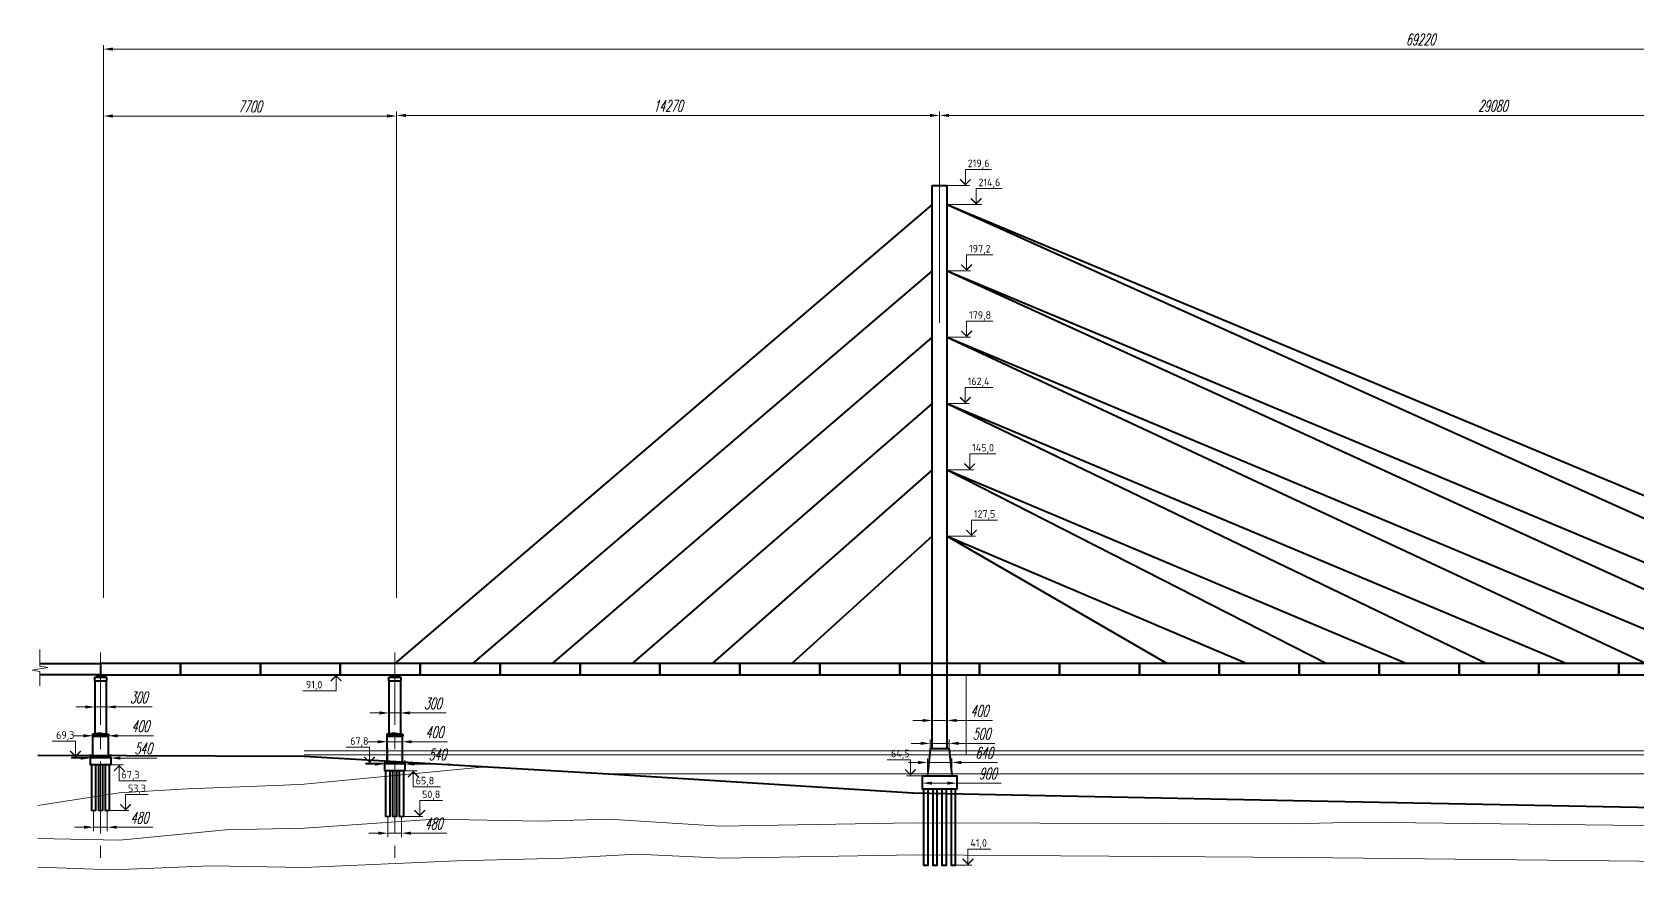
# Model space of a CAD drawing. Header units: millimetres. Extents: x 82 to 1107, y 39 to 638.
# Drawn here: x 82.5 to 504, y 417.5 to 637.6 of the extents above; entities that cross this region are included whole.
import ezdxf

# ---------------------------------------------------------------- set-up
doc = ezdxf.new("R2010")
doc.units = ezdxf.units.MM
doc.linetypes.add('CENTER2', pattern=[28.575, 19.05, -3.175, 3.175, -3.175])
for name, color, linetype, lineweight in [('2', 7, 'Continuous', 15), ('axis', 40, 'CENTER2', 20), ('dim', 4, 'Continuous', 25), ('elevation', 250, 'Continuous', 40)]:
    doc.layers.add(name, color=color, linetype=linetype, lineweight=lineweight)
doc.layers.add('const', color=251, linetype='Continuous', lineweight=0, plot=False)
doc.layers.add('water level', color=7, linetype='Continuous', lineweight=9, true_color=0x2099df)
doc.styles.add('GOST-2.304_Type-B', font='')
doc.styles.add('text-razm', font='simplex.shx', dxfattribs={"width": 0.6, "oblique": 15})
doc.styles.get('GOST-2.304_Type-B').set_extended_font_data('GOST Common')
doc.dimstyles.new('razm-001', dxfattribs={"dimtxt": 3, "dimasz": 2.5, "dimexe": 1, "dimexo": 0, "dimgap": 1, "dimtad": 1, "dimdec": 0, "dimlfac": 100, "dimzin": 1, "dimtxsty": 'text-razm', "dimcen": 2.5, "dimclrd": 256, "dimclre": 256, "dimclrt": 7, "dimaunit": 1, "dimadec": 0, "dimazin": 2, "dimtfac": 1, "dimtdec": 0, "dimtmove": 0, "dimatfit": 3, "dimfxl": 1, "dimlwd": 20, "dimlwe": 20, "dimarcsym": 0})

# ---------------------------------------------------------------- blocks, each defined once
blk = doc.blocks.new('*D24')
at = {"layer": 'Defpoints', "color": 0, "transparency": 16777216}
for p in [(316.5, 440.5), (325.5, 440.5), (325.5, 440.29)]:
    blk.add_point(p, dxfattribs=at)
at = {"layer": 'dim', "lineweight": 20, "transparency": 16777216}
for p, q in [((316.5, 440.5), (316.5, 439.29)), ((319, 440.29), (323, 440.29)), ((325.5, 440.5), (325.5, 439.29)), ((325.5, 440.29), (337.15, 440.29))]:
    blk.add_line(p, q, dxfattribs=at)
at = {"layer": 'dim', "transparency": 16777216}
for points in [[(319, 440.7), (319, 439.87), (316.5, 440.29)], [(323, 440.7), (323, 439.87), (325.5, 440.29)]]:
    blk.add_solid(points, dxfattribs=at)
at = {"layer": 'dim', "color": 7, "transparency": 16777216, "insert": (333.65, 442.79), "char_height": 3, "attachment_point": 5, "style": 'text-razm'}
blk.add_mtext('900', dxfattribs=at)
blk = doc.blocks.new('*D25')
at = {"layer": 'Defpoints', "color": 0, "transparency": 16777216}
for p in [(319, 455.52), (323, 456.77), (323, 455.52)]:
    blk.add_point(p, dxfattribs=at)
at = {"layer": 'dim', "lineweight": 20, "transparency": 16777216}
for p, q in [((316.5, 456.77), (314, 456.77)), ((319, 455.52), (319, 457.77)), ((319, 456.77), (323, 456.77)), ((323, 455.52), (323, 457.77)), ((325.5, 456.77), (334.92, 456.77))]:
    blk.add_line(p, q, dxfattribs=at)
at = {"layer": 'dim', "transparency": 16777216}
for points in [[(316.5, 457.18), (316.5, 456.35), (319, 456.77)], [(325.5, 457.18), (325.5, 456.35), (323, 456.77)]]:
    blk.add_solid(points, dxfattribs=at)
at = {"layer": 'dim', "color": 7, "transparency": 16777216, "insert": (331.46, 459.27), "char_height": 3, "attachment_point": 5, "style": 'text-razm'}
blk.add_mtext('400', dxfattribs=at)
blk = doc.blocks.new('*D26')
at = {"layer": 'Defpoints', "color": 0, "transparency": 16777216}
for p in [(318.5, 449.27), (323.5, 450.74), (323.5, 449.27)]:
    blk.add_point(p, dxfattribs=at)
at = {"layer": 'dim', "lineweight": 20, "transparency": 16777216}
for p, q in [((318.5, 449.27), (318.5, 451.74)), ((323.5, 449.27), (323.5, 451.74)), ((316, 450.74), (313.5, 450.74)), ((318.5, 450.74), (323.5, 450.74)), ((326, 450.74), (335.54, 450.74))]:
    blk.add_line(p, q, dxfattribs=at)
at = {"layer": 'dim', "transparency": 16777216}
for points in [[(316, 451.16), (316, 450.32), (318.5, 450.74)], [(326, 451.16), (326, 450.32), (323.5, 450.74)]]:
    blk.add_solid(points, dxfattribs=at)
at = {"layer": 'dim', "color": 7, "transparency": 16777216, "insert": (332.02, 453.24), "char_height": 3, "attachment_point": 5, "style": 'text-razm'}
blk.add_mtext('500', dxfattribs=at)
blk = doc.blocks.new('*D27')
at = {"layer": 'Defpoints', "color": 0, "transparency": 16777216}
for p in [(317.8, 442.75), (324.2, 445.72), (324.2, 442.75)]:
    blk.add_point(p, dxfattribs=at)
at = {"layer": 'dim', "lineweight": 20, "transparency": 16777216}
for p, q in [((315.3, 445.72), (312.8, 445.72)), ((317.8, 442.75), (317.8, 446.72)), ((317.8, 445.72), (324.2, 445.72)), ((324.2, 442.75), (324.2, 446.72)), ((326.7, 445.72), (336.19, 445.72))]:
    blk.add_line(p, q, dxfattribs=at)
at = {"layer": 'dim', "transparency": 16777216}
for points in [[(315.3, 446.13), (315.3, 445.3), (317.8, 445.72)], [(326.7, 446.13), (326.7, 445.3), (324.2, 445.72)]]:
    blk.add_solid(points, dxfattribs=at)
at = {"layer": 'dim', "color": 7, "transparency": 16777216, "insert": (332.69, 448.22), "char_height": 3, "attachment_point": 5, "style": 'text-razm'}
blk.add_mtext('640', dxfattribs=at)
blk = doc.blocks.new('*D28')
at = {"layer": 'Defpoints', "color": 0, "transparency": 16777216}
for p in [(611.8, 615.74), (321, 597.32), (611.8, 471.75)]:
    blk.add_point(p, dxfattribs=at)
at = {"layer": 'dim', "lineweight": 20, "transparency": 16777216}
for p, q in [((321, 597.32), (321, 616.74)), ((323.5, 615.74), (609.3, 615.74)), ((611.8, 471.75), (611.8, 616.74))]:
    blk.add_line(p, q, dxfattribs=at)
at = {"layer": 'dim', "transparency": 16777216}
for points in [[(323.5, 616.16), (323.5, 615.32), (321, 615.74)], [(609.3, 616.16), (609.3, 615.32), (611.8, 615.74)]]:
    blk.add_solid(points, dxfattribs=at)
at = {"layer": 'dim', "color": 7, "transparency": 16777216, "insert": (466.4, 618.24), "char_height": 3, "attachment_point": 5, "style": 'text-razm'}
blk.add_mtext('29080', dxfattribs=at)
blk = doc.blocks.new('*D31')
at = {"layer": 'Defpoints', "color": 0, "transparency": 16777216}
for p in [(321, 615.74), (321, 561.22), (178.29, 489.17)]:
    blk.add_point(p, dxfattribs=at)
at = {"layer": 'dim', "lineweight": 20, "transparency": 16777216}
for p, q in [((178.29, 489.17), (178.29, 616.74)), ((180.79, 615.74), (318.5, 615.74)), ((321, 561.22), (321, 616.74))]:
    blk.add_line(p, q, dxfattribs=at)
at = {"layer": 'dim', "transparency": 16777216}
for points in [[(180.79, 616.16), (180.79, 615.32), (178.29, 615.74)], [(318.5, 616.16), (318.5, 615.32), (321, 615.74)]]:
    blk.add_solid(points, dxfattribs=at)
at = {"layer": 'dim', "color": 7, "transparency": 16777216, "insert": (249.64, 618.24), "char_height": 3, "attachment_point": 5, "style": 'text-razm'}
blk.add_mtext('14270', dxfattribs=at)
blk = doc.blocks.new('*D32')
at = {"layer": 'Defpoints', "color": 0, "transparency": 16777216}
for p in [(178.29, 615.59), (101.29, 489.02), (178.29, 489.02)]:
    blk.add_point(p, dxfattribs=at)
at = {"layer": 'dim', "lineweight": 20, "transparency": 16777216}
for p, q in [((101.29, 489.02), (101.29, 616.59)), ((103.79, 615.59), (175.79, 615.59)), ((178.29, 489.02), (178.29, 616.59))]:
    blk.add_line(p, q, dxfattribs=at)
at = {"layer": 'dim', "transparency": 16777216}
for points in [[(103.79, 616.01), (103.79, 615.17), (101.29, 615.59)], [(175.79, 616.01), (175.79, 615.17), (178.29, 615.59)]]:
    blk.add_solid(points, dxfattribs=at)
at = {"layer": 'dim', "color": 7, "transparency": 16777216, "insert": (139.79, 618.09), "char_height": 3, "attachment_point": 5, "style": 'text-razm'}
blk.add_mtext('7700', dxfattribs=at)
blk = doc.blocks.new('*D33')
at = {"layer": 'Defpoints', "color": 0, "transparency": 16777216}
for p in [(793.5, 633.18), (101.29, 489.02), (793.5, 489.17)]:
    blk.add_point(p, dxfattribs=at)
at = {"layer": 'dim', "lineweight": 20, "transparency": 16777216}
for p, q in [((101.29, 489.02), (101.29, 634.18)), ((103.79, 633.18), (791, 633.18)), ((793.5, 489.17), (793.5, 634.18))]:
    blk.add_line(p, q, dxfattribs=at)
at = {"layer": 'dim', "transparency": 16777216}
for points in [[(103.79, 633.6), (103.79, 632.76), (101.29, 633.18)], [(791, 633.6), (791, 632.76), (793.5, 633.18)]]:
    blk.add_solid(points, dxfattribs=at)
at = {"layer": 'dim', "color": 7, "transparency": 16777216, "insert": (447.39, 635.68), "char_height": 3, "attachment_point": 5, "style": 'text-razm'}
blk.add_mtext('69220', dxfattribs=at)
blk = doc.blocks.new('*D35')
at = {"layer": 'Defpoints', "color": 0, "transparency": 16777216}
for p in [(99, 459.74), (102, 460.3), (102, 459.74)]:
    blk.add_point(p, dxfattribs=at)
at = {"layer": 'dim', "lineweight": 20, "transparency": 16777216}
for p, q in [((96.5, 460.3), (94, 460.3)), ((99, 459.74), (99, 461.3)), ((99, 460.3), (102, 460.3)), ((102, 459.74), (102, 461.3)), ((104.5, 460.3), (114.04, 460.3))]:
    blk.add_line(p, q, dxfattribs=at)
at = {"layer": 'dim', "transparency": 16777216}
for points in [[(96.5, 460.72), (96.5, 459.89), (99, 460.3)], [(104.5, 460.72), (104.5, 459.89), (102, 460.3)]]:
    blk.add_solid(points, dxfattribs=at)
at = {"layer": 'dim', "color": 7, "transparency": 16777216, "insert": (110.52, 462.8), "char_height": 3, "attachment_point": 5, "style": 'text-razm'}
blk.add_mtext('300', dxfattribs=at)
blk = doc.blocks.new('*D36')
at = {"layer": 'Defpoints', "color": 0, "transparency": 16777216}
for p in [(98.5, 452.95), (102.5, 452.81), (102.5, 452.73)]:
    blk.add_point(p, dxfattribs=at)
at = {"layer": 'dim', "lineweight": 20, "transparency": 16777216}
for p, q in [((96, 452.73), (93.5, 452.73)), ((98.5, 452.95), (98.5, 451.73)), ((98.5, 452.73), (102.5, 452.73)), ((102.5, 452.81), (102.5, 451.73)), ((105, 452.73), (114.42, 452.73))]:
    blk.add_line(p, q, dxfattribs=at)
at = {"layer": 'dim', "transparency": 16777216}
for points in [[(96, 453.15), (96, 452.31), (98.5, 452.73)], [(105, 453.15), (105, 452.31), (102.5, 452.73)]]:
    blk.add_solid(points, dxfattribs=at)
at = {"layer": 'dim', "color": 7, "transparency": 16777216, "insert": (110.96, 455.23), "char_height": 3, "attachment_point": 5, "style": 'text-razm'}
blk.add_mtext('400', dxfattribs=at)
blk = doc.blocks.new('*D37')
at = {"layer": 'Defpoints', "color": 0, "transparency": 16777216}
for p in [(103.2, 446.87), (97.8, 445.08), (103.2, 446.08)]:
    blk.add_point(p, dxfattribs=at)
at = {"layer": 'dim', "lineweight": 20, "transparency": 16777216}
for p, q in [((95.3, 446.87), (92.8, 446.87)), ((97.8, 445.08), (97.8, 447.87)), ((97.8, 446.87), (103.2, 446.87)), ((103.2, 446.08), (103.2, 447.87)), ((105.7, 446.87), (115.24, 446.87))]:
    blk.add_line(p, q, dxfattribs=at)
at = {"layer": 'dim', "transparency": 16777216}
for points in [[(95.3, 447.28), (95.3, 446.45), (97.8, 446.87)], [(105.7, 447.28), (105.7, 446.45), (103.2, 446.87)]]:
    blk.add_solid(points, dxfattribs=at)
at = {"layer": 'dim', "color": 7, "transparency": 16777216, "insert": (111.72, 449.37), "char_height": 3, "attachment_point": 5, "style": 'text-razm'}
blk.add_mtext('540', dxfattribs=at)
blk = doc.blocks.new('*D38')
at = {"layer": 'Defpoints', "color": 0, "transparency": 16777216}
for p in [(98.67, 433), (102.27, 433), (102.27, 428.7)]:
    blk.add_point(p, dxfattribs=at)
at = {"layer": 'dim', "lineweight": 20, "transparency": 16777216}
for p, q in [((98.67, 433), (98.67, 427.7)), ((102.27, 433), (102.27, 427.7)), ((96.17, 428.7), (93.67, 428.7)), ((98.67, 428.7), (102.27, 428.7)), ((104.77, 428.7), (114.2, 428.7))]:
    blk.add_line(p, q, dxfattribs=at)
at = {"layer": 'dim', "transparency": 16777216}
for points in [[(96.17, 429.12), (96.17, 428.29), (98.67, 428.7)], [(104.77, 429.12), (104.77, 428.29), (102.27, 428.7)]]:
    blk.add_solid(points, dxfattribs=at)
at = {"layer": 'dim', "color": 7, "transparency": 16777216, "insert": (110.74, 431.2), "char_height": 3, "attachment_point": 5, "style": 'text-razm'}
blk.add_mtext('480', dxfattribs=at)
blk = doc.blocks.new('*D39')
at = {"layer": 'Defpoints', "color": 0, "transparency": 16777216}
for p in [(176.29, 458.17), (179.29, 458.73), (179.29, 458.17)]:
    blk.add_point(p, dxfattribs=at)
at = {"layer": 'dim', "lineweight": 20, "transparency": 16777216}
for p, q in [((176.29, 458.17), (176.29, 459.73)), ((179.29, 458.17), (179.29, 459.73)), ((173.79, 458.73), (171.29, 458.73)), ((176.29, 458.73), (179.29, 458.73)), ((181.79, 458.73), (191.33, 458.73))]:
    blk.add_line(p, q, dxfattribs=at)
at = {"layer": 'dim', "transparency": 16777216}
for points in [[(173.79, 459.15), (173.79, 458.32), (176.29, 458.73)], [(181.79, 459.15), (181.79, 458.32), (179.29, 458.73)]]:
    blk.add_solid(points, dxfattribs=at)
at = {"layer": 'dim', "color": 7, "transparency": 16777216, "insert": (187.81, 461.23), "char_height": 3, "attachment_point": 5, "style": 'text-razm'}
blk.add_mtext('300', dxfattribs=at)
blk = doc.blocks.new('*D40')
at = {"layer": 'Defpoints', "color": 0, "transparency": 16777216}
for p in [(175.79, 451.38), (179.79, 451.24), (179.79, 451.16)]:
    blk.add_point(p, dxfattribs=at)
at = {"layer": 'dim', "lineweight": 20, "transparency": 16777216}
for p, q in [((173.29, 451.16), (170.79, 451.16)), ((175.79, 451.38), (175.79, 450.16)), ((175.79, 451.16), (179.79, 451.16)), ((179.79, 451.24), (179.79, 450.16)), ((182.29, 451.16), (191.71, 451.16))]:
    blk.add_line(p, q, dxfattribs=at)
at = {"layer": 'dim', "transparency": 16777216}
for points in [[(173.29, 451.58), (173.29, 450.74), (175.79, 451.16)], [(182.29, 451.58), (182.29, 450.74), (179.79, 451.16)]]:
    blk.add_solid(points, dxfattribs=at)
at = {"layer": 'dim', "color": 7, "transparency": 16777216, "insert": (188.25, 453.66), "char_height": 3, "attachment_point": 5, "style": 'text-razm'}
blk.add_mtext('400', dxfattribs=at)
blk = doc.blocks.new('*D41')
at = {"layer": 'Defpoints', "color": 0, "transparency": 16777216}
for p in [(175.09, 443.51), (180.49, 445.3), (180.49, 444.51)]:
    blk.add_point(p, dxfattribs=at)
at = {"layer": 'dim', "lineweight": 20, "transparency": 16777216}
for p, q in [((172.59, 445.3), (170.09, 445.3)), ((175.09, 443.51), (175.09, 446.3)), ((175.09, 445.3), (180.49, 445.3)), ((180.49, 444.51), (180.49, 446.3)), ((182.99, 445.3), (192.53, 445.3))]:
    blk.add_line(p, q, dxfattribs=at)
at = {"layer": 'dim', "transparency": 16777216}
for points in [[(172.59, 445.71), (172.59, 444.88), (175.09, 445.3)], [(182.99, 445.71), (182.99, 444.88), (180.49, 445.3)]]:
    blk.add_solid(points, dxfattribs=at)
at = {"layer": 'dim', "color": 7, "transparency": 16777216, "insert": (189.01, 447.8), "char_height": 3, "attachment_point": 5, "style": 'text-razm'}
blk.add_mtext('540', dxfattribs=at)
blk = doc.blocks.new('*D42')
at = {"layer": 'Defpoints', "color": 0, "transparency": 16777216}
for p in [(175.96, 431.43), (179.56, 431.43), (179.56, 427.13)]:
    blk.add_point(p, dxfattribs=at)
at = {"layer": 'dim', "lineweight": 20, "transparency": 16777216}
for p, q in [((175.96, 431.43), (175.96, 426.13)), ((179.56, 431.43), (179.56, 426.13)), ((173.46, 427.13), (170.96, 427.13)), ((175.96, 427.13), (179.56, 427.13)), ((182.06, 427.13), (191.49, 427.13))]:
    blk.add_line(p, q, dxfattribs=at)
at = {"layer": 'dim', "transparency": 16777216}
for points in [[(173.46, 427.55), (173.46, 426.72), (175.96, 427.13)], [(182.06, 427.55), (182.06, 426.72), (179.56, 427.13)]]:
    blk.add_solid(points, dxfattribs=at)
at = {"layer": 'dim', "color": 7, "transparency": 16777216, "insert": (188.03, 429.63), "char_height": 3, "attachment_point": 5, "style": 'text-razm'}
blk.add_mtext('480', dxfattribs=at)

msp = doc.modelspace()

# ---------------------------------------------------------------- linework, layer by layer
at = {"layer": '2', "linetype": 'Continuous'}
for p, q in [((327.76, 597.318), (327.76, 601.518)), ((327.76, 601.518), (334.603, 601.518)), ((322.997, 597.318), (328.81, 597.318)), ((330.583, 596.518), (337.426, 596.518)), ((330.583, 592.318), (330.583, 596.518)), ((322.997, 592.318), (332.072, 592.318)), ((328.098, 574.892), (328.098, 579.092)), ((328.098, 579.092), (334.94, 579.092)), ((322.997, 574.892), (329.148, 574.892)), ((328.098, 557.466), (328.098, 561.666)), ((328.098, 561.666), (334.94, 561.666)), ((322.997, 557.466), (329.148, 557.466)), ((327.749, 540.04), (327.749, 544.24)), ((327.749, 544.24), (334.941, 544.24)), ((322.997, 540.04), (328.799, 540.04)), ((328.91, 522.614), (328.91, 526.814)), ((328.91, 526.814), (335.752, 526.814)), ((322.997, 522.614), (329.96, 522.614)), ((329.372, 505.188), (329.372, 509.388)), ((329.372, 509.388), (336.214, 509.388)), ((322.997, 505.188), (330.422, 505.188)), ((162.408, 468.746), (162.408, 464.546)), ((162.408, 464.546), (153.665, 464.546)), ((93.899, 451.286), (87.756, 451.286)), ((93.899, 447.086), (93.899, 451.286)), ((97.89, 447.086), (92.849, 447.086)), ((171.19, 449.715), (165.047, 449.715)), ((171.19, 445.515), (171.19, 449.715)), ((103.197, 445.084), (106.435, 445.084)), ((105.385, 445.084), (105.385, 440.884)), ((175.182, 445.515), (170.14, 445.515)), ((180.488, 443.514), (183.727, 443.514)), ((182.677, 443.514), (182.677, 439.314)), ((313.32, 446.446), (307.178, 446.446)), ((313.32, 442.246), (313.32, 446.446)), ((112.539, 440.884), (105.385, 440.884)), ((189.83, 439.314), (182.677, 439.314)), ((316.497, 442.246), (312.27, 442.246)), ((107.064, 433.084), (107.064, 437.284)), ((107.064, 437.284), (113.032, 437.284)), ((184.355, 431.513), (184.355, 435.713)), ((184.355, 435.713), (190.323, 435.713)), ((102.797, 433.084), (107.915, 433.084)), ((180.088, 431.513), (185.206, 431.513)), ((328.453, 418.746), (328.453, 422.946)), ((328.453, 422.946), (334.42, 422.946)), ((325.191, 418.746), (329.503, 418.746))]:
    msp.add_line(p, q, dxfattribs=at)
at = {"layer": '2'}
for p, q in [((153.985, 428.496), (188.298, 430.78)), ((188.298, 430.78), (215.733, 430.323)), ((215.733, 430.323), (233.985, 430.78)), ((233.985, 430.78), (263.286, 428.953)), ((413.985, 429.551), (431.133, 430.013)), ((431.133, 430.013), (513.985, 429.016)), ((83.985, 425.756), (105.537, 425.3)), ((105.537, 425.3), (133.429, 428.04)), ((133.429, 428.04), (153.985, 428.496)), ((263.286, 428.953), (313.985, 429.867)), ((313.985, 429.867), (413.985, 429.551)), ((222.262, 420.597), (241.316, 421.635)), ((241.316, 421.635), (263.835, 420.597)), ((83.985, 418.246), (103.776, 417.483)), ((103.776, 417.483), (129.413, 418.521)), ((129.413, 418.521), (153.985, 418.096)), ((153.985, 418.096), (194.199, 419.905)), ((194.199, 419.905), (222.262, 420.597)), ((263.835, 420.597), (314.779, 421.475)), ((314.779, 421.475), (416.166, 420.726)), ((416.166, 420.726), (514.635, 419.657))]:
    msp.add_line(p, q, dxfattribs=at)
at = {"layer": '2', "linetype": 'Continuous'}
for points in [[(326.36, 598.965, 0.35, 0.35, 0), (327.76, 597.565, 0.35, 0.35, 0), (329.16, 598.965, 0.35, 0.35, 0)], [(329.183, 593.965, 0.35, 0.35, 0), (330.583, 592.565, 0.35, 0.35, 0), (331.983, 593.965, 0.35, 0.35, 0)], [(326.698, 576.539, 0.35, 0.35, 0), (328.098, 575.139, 0.35, 0.35, 0), (329.498, 576.539, 0.35, 0.35, 0)], [(326.698, 559.113, 0.35, 0.35, 0), (328.098, 557.713, 0.35, 0.35, 0), (329.498, 559.113, 0.35, 0.35, 0)], [(326.349, 541.687, 0.35, 0.35, 0), (327.749, 540.287, 0.35, 0.35, 0), (329.149, 541.687, 0.35, 0.35, 0)], [(327.51, 524.261, 0.35, 0.35, 0), (328.91, 522.861, 0.35, 0.35, 0), (330.31, 524.261, 0.35, 0.35, 0)], [(327.972, 506.835, 0.35, 0.35, 0), (329.372, 505.435, 0.35, 0.35, 0), (330.772, 506.835, 0.35, 0.35, 0)], [(163.808, 467.099, 0.35, 0.35, 0), (162.408, 468.499, 0.35, 0.35, 0), (161.008, 467.099, 0.35, 0.35, 0)], [(95.299, 448.733, 0.35, 0.35, 0), (93.899, 447.333, 0.35, 0.35, 0), (92.499, 448.733, 0.35, 0.35, 0)], [(172.59, 447.163, 0.35, 0.35, 0), (171.19, 445.763, 0.35, 0.35, 0), (169.79, 447.163, 0.35, 0.35, 0)], [(103.985, 443.437, 0.35, 0.35, 0), (105.385, 444.837, 0.35, 0.35, 0), (106.785, 443.437, 0.35, 0.35, 0)], [(181.277, 441.866, 0.35, 0.35, 0), (182.677, 443.266, 0.35, 0.35, 0), (184.077, 441.866, 0.35, 0.35, 0)], [(314.72, 443.894, 0.35, 0.35, 0), (313.32, 442.494, 0.35, 0.35, 0), (311.92, 443.894, 0.35, 0.35, 0)], [(105.664, 434.731, 0.35, 0.35, 0), (107.064, 433.331, 0.35, 0.35, 0), (108.464, 434.731, 0.35, 0.35, 0)], [(182.955, 433.161, 0.35, 0.35, 0), (184.355, 431.761, 0.35, 0.35, 0), (185.755, 433.161, 0.35, 0.35, 0)], [(327.053, 420.394, 0.35, 0.35, 0), (328.453, 418.994, 0.35, 0.35, 0), (329.853, 420.394, 0.35, 0.35, 0)]]:
    msp.add_lwpolyline(points, format="xyseb", dxfattribs=at)
at = {"layer": '2', "color": 30}
msp.add_lwpolyline([(84.576, 475.427), (84.576, 470.993), (86.655, 470.66), (84.576, 470.328), (82.496, 469.995), (84.576, 469.662), (84.576, 465.884)], dxfattribs=at)
at = {"layer": '2'}
msp.add_lwpolyline([(83.985, 434.373), (105.39, 437.759), (123.249, 438.765), (148.606, 439.734), (153.985, 440.016), (201.558, 444.611)], dxfattribs=at)
at = {"layer": 'axis'}
for p, q in [((100.497, 474.653), (100.497, 419.594)), ((177.788, 474.653), (177.788, 419.594))]:
    msp.add_line(p, q, dxfattribs=at)
at = {"layer": 'const'}
msp.add_line((153.985, 447.746), (953.985, 447.746), dxfattribs=at)
msp.add_lwpolyline([(327.982, 447.746), (637.982, 447.746), (637.982, 468.746), (327.982, 468.746)], close=True, dxfattribs=at)
at = {"layer": 'elevation'}
for p, q in [((318.997, 449.267), (318.997, 597.318)), ((318.997, 597.318), (322.997, 597.318)), ((322.997, 449.267), (322.997, 597.318)), ((98.897, 468.141), (100.497, 468.341)), ((98.897, 468.141), (102.097, 468.141)), ((98.897, 468.141), (98.897, 467.141)), ((102.097, 468.141), (100.497, 468.341)), ((102.097, 468.141), (102.097, 467.141)), ((176.188, 468.141), (177.788, 468.341)), ((176.188, 468.141), (179.388, 468.141)), ((176.188, 468.141), (176.188, 467.141)), ((179.388, 468.141), (177.788, 468.341)), ((179.388, 468.141), (179.388, 467.141)), ((98.897, 467.141), (102.097, 467.141)), ((98.997, 467.141), (98.997, 453.216)), ((101.997, 467.141), (101.997, 453.216)), ((176.188, 467.141), (179.388, 467.141)), ((176.288, 467.141), (176.288, 453.216)), ((179.288, 467.141), (179.288, 453.216)), ((100.497, 453.391), (98.397, 453.146)), ((98.397, 453.146), (102.597, 453.146)), ((98.397, 453.146), (98.397, 452.646)), ((98.397, 452.646), (102.597, 452.646)), ((98.497, 447.107), (98.497, 452.646)), ((100.497, 453.391), (102.597, 453.146)), ((102.497, 452.646), (102.497, 447.107)), ((102.597, 453.146), (102.597, 452.646)), ((177.788, 453.391), (175.688, 453.146)), ((175.688, 453.146), (179.888, 453.146)), ((175.688, 453.146), (175.688, 452.646)), ((175.688, 452.646), (179.888, 452.646)), ((175.788, 445.514), (175.788, 452.646)), ((177.788, 453.391), (179.888, 453.146)), ((179.788, 452.646), (179.788, 445.514)), ((179.888, 453.146), (179.888, 452.646)), ((103.197, 447.084), (97.797, 447.084)), ((97.797, 447.084), (97.797, 445.084)), ((103.197, 447.084), (103.197, 445.084)), ((175.788, 449.513), (175.788, 445.514)), ((175.788, 447.607), (175.788, 447.107)), ((179.788, 447.607), (179.788, 447.107)), ((318.497, 449.267), (317.797, 442.246)), ((323.497, 449.267), (318.497, 449.267)), ((323.499, 449.267), (324.197, 442.246)), ((103.197, 445.084), (97.797, 445.084)), ((180.488, 445.514), (175.088, 445.514)), ((175.088, 445.514), (175.088, 443.514)), ((180.488, 443.514), (175.088, 443.514)), ((180.488, 445.514), (180.488, 443.514))]:
    msp.add_line(p, q, dxfattribs=at)
at = {"layer": 'elevation', "color": 18, "true_color": 0x000000}
for p, q in [((318.997, 592.318), (177.788, 471.746)), ((322.997, 592.318), (611.797, 471.746)), ((322.997, 592.318), (590.797, 471.746)), ((318.997, 574.892), (198.197, 471.746)), ((322.997, 574.892), (569.797, 471.746)), ((322.997, 574.892), (548.797, 471.746)), ((318.997, 557.466), (219.197, 471.746)), ((322.997, 557.466), (527.797, 471.746)), ((322.997, 557.466), (506.797, 471.746)), ((318.997, 540.04), (240.197, 471.746)), ((322.997, 540.04), (485.797, 471.746)), ((322.997, 540.04), (464.797, 471.746)), ((318.997, 522.614), (261.197, 471.746)), ((322.997, 522.614), (443.797, 471.746)), ((322.997, 522.614), (422.797, 471.746)), ((318.997, 505.188), (282.197, 471.746)), ((322.997, 505.188), (401.797, 471.746)), ((322.997, 505.188), (380.797, 471.746))]:
    msp.add_line(p, q, dxfattribs=at)
at = {"layer": 'elevation', "color": 7}
for p, q in [((83.985, 447.646), (153.985, 447.346)), ((153.985, 447.346), (233.985, 442.746)), ((233.985, 442.746), (313.985, 437.746)), ((313.985, 437.746), (413.985, 435.746)), ((413.985, 435.746), (513.985, 433.746))]:
    msp.add_line(p, q, dxfattribs=at)
at = {"layer": 'elevation'}
for points in [[(84.576, 471.746), (100.497, 471.746), (100.497, 468.746), (84.576, 468.746)], [(99.596, 468.228), (99.596, 468.661), (101.398, 468.661), (101.398, 468.228)], [(176.887, 468.228), (176.887, 468.661), (178.689, 468.661), (178.689, 468.228)], [(99.197, 445.084), (99.197, 433.084), (98.721, 433), (98.197, 433.084), (98.197, 445.084)], [(100.997, 445.084), (100.997, 433.084), (100.521, 433), (99.997, 433.084), (99.997, 445.084)], [(102.797, 445.084), (102.797, 433.084), (102.321, 433), (101.797, 433.084), (101.797, 445.084)], [(176.488, 443.514), (176.488, 431.513), (176.012, 431.429), (175.488, 431.513), (175.488, 443.514)], [(178.288, 443.514), (178.288, 431.513), (177.812, 431.429), (177.288, 431.513), (177.288, 443.514)], [(180.088, 443.514), (180.088, 431.513), (179.612, 431.429), (179.088, 431.513), (179.088, 443.514)]]:
    msp.add_lwpolyline(points, dxfattribs=at)
for points in [[(121.497, 471.746), (100.497, 471.746), (100.497, 468.746), (121.497, 468.746)], [(142.497, 471.746), (121.497, 471.746), (121.497, 468.746), (142.497, 468.746)], [(163.497, 471.746), (142.497, 471.746), (142.497, 468.746), (163.497, 468.746)], [(184.497, 471.746), (163.497, 471.746), (163.497, 468.746), (184.497, 468.746)], [(205.497, 471.746), (184.497, 471.746), (184.497, 468.746), (205.497, 468.746)], [(226.497, 471.746), (205.497, 471.746), (205.497, 468.746), (226.497, 468.746)], [(247.497, 471.746), (226.497, 471.746), (226.497, 468.746), (247.497, 468.746)], [(268.497, 471.746), (247.497, 471.746), (247.497, 468.746), (268.497, 468.746)], [(289.497, 471.746), (268.497, 471.746), (268.497, 468.746), (289.497, 468.746)], [(310.497, 471.746), (289.497, 471.746), (289.497, 468.746), (310.497, 468.746)], [(331.497, 471.746), (310.497, 471.746), (310.497, 468.746), (331.497, 468.746)], [(352.497, 471.746), (331.497, 471.746), (331.497, 468.746), (352.497, 468.746)], [(373.497, 471.746), (352.497, 471.746), (352.497, 468.746), (373.497, 468.746)], [(394.497, 471.746), (373.497, 471.746), (373.497, 468.746), (394.497, 468.746)], [(415.497, 471.746), (394.497, 471.746), (394.497, 468.746), (415.497, 468.746)], [(436.497, 471.746), (415.497, 471.746), (415.497, 468.746), (436.497, 468.746)], [(457.497, 471.746), (436.497, 471.746), (436.497, 468.746), (457.497, 468.746)], [(478.497, 471.746), (457.497, 471.746), (457.497, 468.746), (478.497, 468.746)], [(499.497, 471.746), (478.497, 471.746), (478.497, 468.746), (499.497, 468.746)], [(520.497, 471.746), (499.497, 471.746), (499.497, 468.746), (520.497, 468.746)], [(316.497, 442.246), (325.497, 442.246), (325.497, 438.746), (316.497, 438.746)], [(316.792, 438.746), (316.792, 418.746), (317.991, 418.746), (317.991, 438.746)], [(319.192, 438.746), (319.192, 418.746), (320.391, 418.746), (320.391, 438.746)], [(321.592, 438.746), (321.592, 418.746), (322.791, 418.746), (322.791, 438.746)], [(323.992, 438.746), (323.992, 418.746), (325.191, 418.746), (325.191, 438.746)]]:
    msp.add_lwpolyline(points, close=True, dxfattribs=at)
at = {"layer": 'water level'}
for p, q in [((153.985, 448.746), (953.985, 448.746)), ((731.979, 442.746), (233.985, 442.746))]:
    msp.add_line(p, q, dxfattribs=at)

# ---------------------------------------------------------------- texts
at = {"layer": '2', "linetype": 'Continuous', "style": 'GOST-2.304_Type-B'}
for s, p in [('219,6', (328.39, 602.148)), ('214,6', (331.213, 597.148)), ('197,2', (328.728, 579.722)), ('179,8', (328.728, 562.296)), ('162,4', (328.379, 544.87)), ('145,0', (329.54, 527.444)), ('127,5', (330.002, 510.018)), ('91,0', (154.456, 465.176)), ('69,3', (88.806, 451.916)), ('67,8', (166.097, 450.345)), ('64,5', (308.228, 447.076)), ('67,3', (106.015, 441.514)), ('53,3', (107.694, 437.914)), ('65,8', (183.307, 439.944)), ('50,8', (184.985, 436.343)), ('41,0', (329.083, 423.576))]:
    msp.add_text(s, height=2, dxfattribs=at).set_placement(p)

# ---------------------------------------------------------------- dimensions: what is measured, and where the dimension line sits
at = {"layer": 'dim'}
for base, p1, p2, picture, middle in [((793.497, 633.178), (101.288, 489.022), (793.497, 489.172), '*D33', (447.392, 635.678)), ((178.288, 615.591), (101.288, 489.022), (178.288, 489.022), '*D32', (139.788, 618.091)), ((320.997, 615.741), (178.288, 489.172), (320.997, 561.217), '*D31', (249.642, 618.241)), ((611.797, 615.741), (320.997, 597.318), (611.797, 471.746), '*D28', (466.397, 618.241)), ((101.997, 460.304), (98.997, 459.742), (101.997, 459.742), '*D35', (110.517, 462.804)), ((179.288, 458.734), (176.288, 458.172), (179.288, 458.172), '*D39', (187.808, 461.234)), ((102.497, 452.731), (98.497, 452.948), (102.497, 452.809), '*D36', (110.96, 455.231)), ((179.788, 451.16), (175.788, 451.377), (179.788, 451.239), '*D40', (188.251, 453.66)), ((323.497, 450.739), (318.497, 449.267), (323.497, 449.267), '*D26', (332.017, 453.239)), ((103.197, 446.866), (97.797, 445.084), (103.197, 446.084), '*D37', (111.717, 449.366)), ((180.488, 445.296), (175.088, 443.514), (180.488, 444.514), '*D41', (189.008, 447.796))]:
    dim = msp.add_linear_dim(base=base, p1=p1, p2=p2, dimstyle='razm-001', override={"dimrnd": 5}, dxfattribs=at)
    dim.commit()
    dim.dimension.update_dxf_attribs({"geometry": picture, "text_midpoint": middle})
for base, p1, p2, picture, middle in [((322.997, 456.765), (318.997, 455.521), (322.997, 455.521), '*D25', (331.46, 456.765)), ((324.197, 445.717), (317.797, 442.746), (324.197, 442.746), '*D27', (332.693, 445.717)), ((325.497, 440.288), (316.497, 440.496), (325.497, 440.496), '*D24', (333.654, 440.288))]:
    dim = msp.add_linear_dim(base=base, p1=p1, p2=p2, dimstyle='razm-001', override={"dimrnd": 5}, dxfattribs=at)
    dim.commit()
    dim.dimension.update_dxf_attribs({"geometry": picture, "text_midpoint": middle, "dimtype": 160})
for base, p1, p2, picture, middle in [((102.272, 428.705), (98.672, 433), (102.272, 433), '*D38', (110.735, 431.205)), ((179.564, 427.134), (175.964, 431.429), (179.564, 431.429), '*D42', (188.027, 429.634))]:
    dim = msp.add_linear_dim(base=base, p1=p1, p2=p2, text='480', dimstyle='razm-001', override={"dimrnd": 5}, dxfattribs=at)
    dim.commit()
    dim.dimension.update_dxf_attribs({"geometry": picture, "text_midpoint": middle})

doc.saveas('drawing.dxf')
